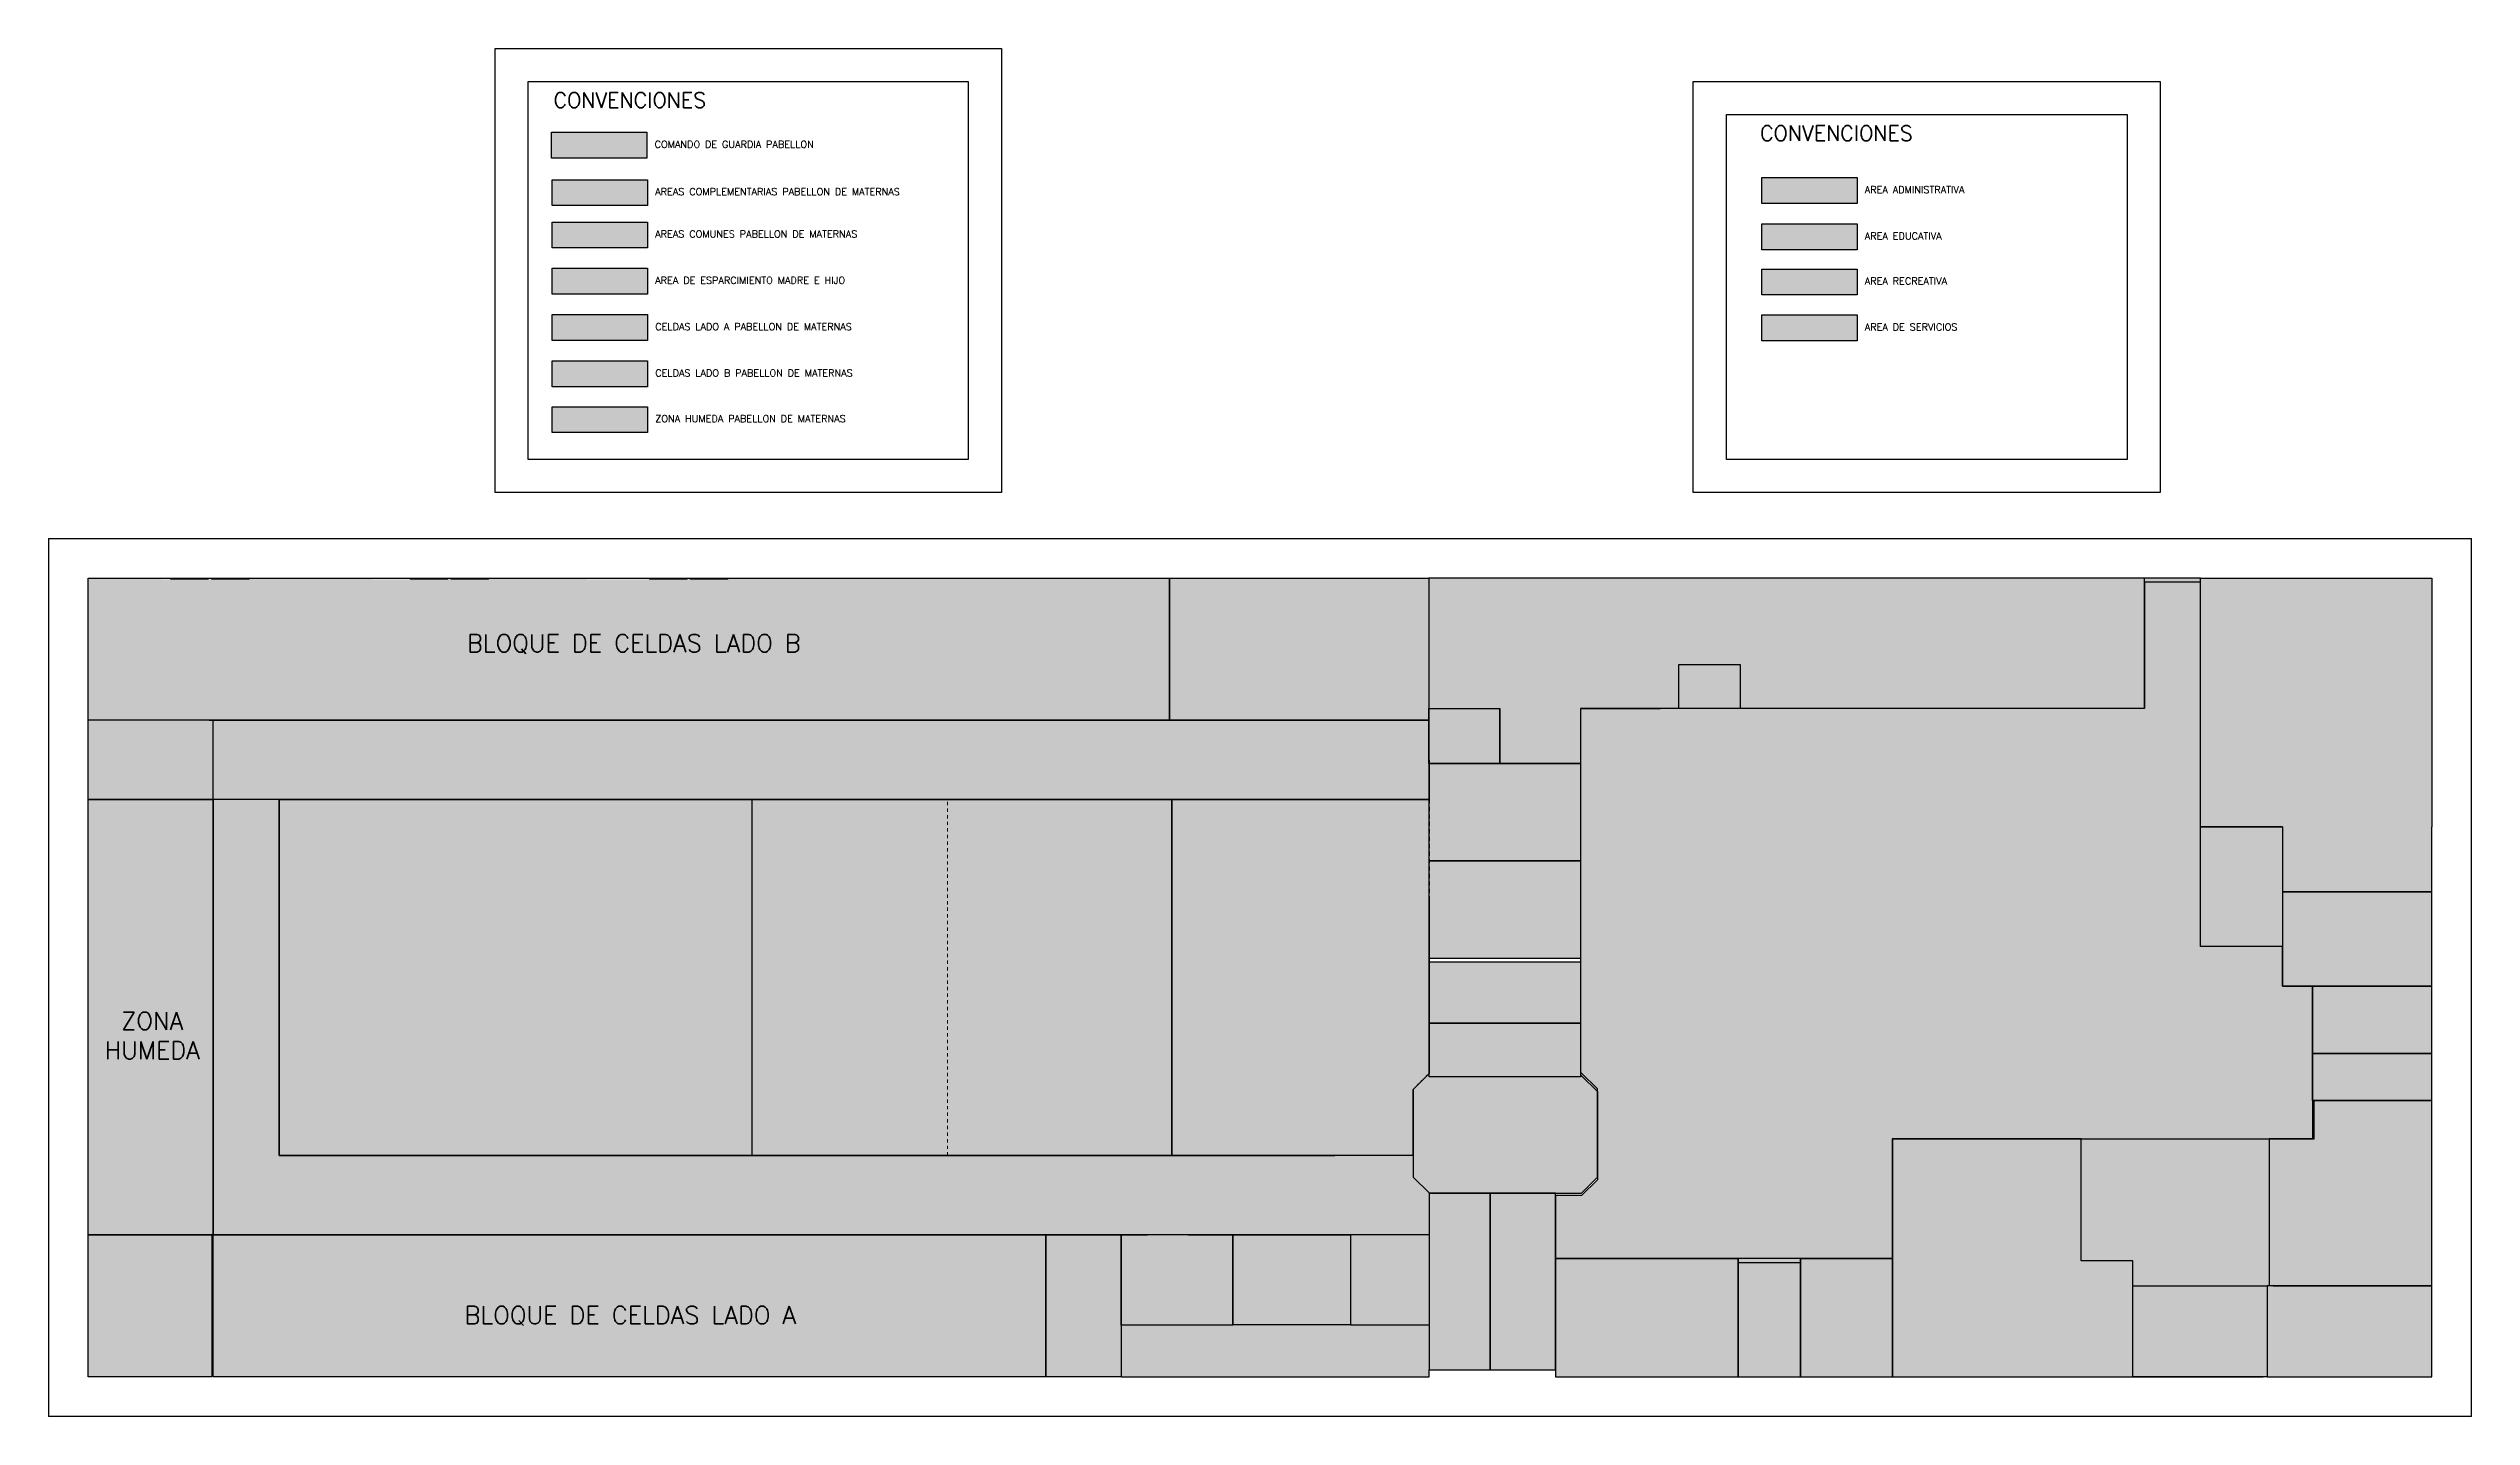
# Model space of a CAD drawing. Header units: metres. Extents: x 167 to 250, y 44 to 219.
# Drawn here: x 174 to 247.2, y 178 to 219.4 of the extents above; entities that cross this region are included whole.
import ezdxf

# ---------------------------------------------------------------- set-up
doc = ezdxf.new("R2010")
doc.units = ezdxf.units.M
doc.linetypes.add('06-PT1-01$0$HIDDEN2', pattern=[0.1875, 0.125, -0.0625])
doc.linetypes.add('HIDDEN', pattern=[9.525, 6.35, -3.175])
for name, color, linetype, lineweight in [('A-PLAN-ACHU1', 105, 'Continuous', 9), ('A-PROY', 6, 'HIDDEN', 9), ('A-PUER', 36, 'Continuous', 13), ('muros', 5, 'Continuous', 25), ('puntea', 253, '06-PT1-01$0$HIDDEN2', 25)]:
    doc.layers.add(name, color=color, linetype=linetype, lineweight=lineweight)
doc.layers.add('A_TEXTO', color=130, linetype='Continuous')
doc.styles.add('CORDENADAS', font='romans.shx', dxfattribs={"height": 1})

# ---------------------------------------------------------------- blocks, each defined once
blk = doc.blocks.new('EREGRE')
at = {"layer": 'muros', "color": 114, "true_color": 0x139b48}
for points in [[(215.241, 176.006), (180.953, 176.007), (180.953, 186.778), (215.72, 186.778)], [(215.241, 176.006), (215.241, 178.009), (215.725, 178.493), (215.72, 186.778)]]:
    blk.add_lwpolyline(points, dxfattribs=at)

msp = doc.modelspace()

# ---------------------------------------------------------------- hatches: boundary and pattern name
at = {"layer": 'A-PLAN-ACHU1', "true_color": 0x991b1e}
h = msp.add_hatch(color=244, dxfattribs=at)
h.dxf.hatch_style = 1
h.paths.add_polyline_path([(192.072, 216.075), (192.072, 216.858), (189.189, 216.858), (189.189, 216.075)])
at = {"layer": 'A-PLAN-ACHU1', "true_color": 0x999b37}
h = msp.add_hatch(color=55, dxfattribs=at)
h.dxf.hatch_style = 1
h.paths.add_polyline_path([(192.092, 214.64), (192.092, 215.422), (189.209, 215.422), (189.209, 214.64)])
at = {"layer": 'A-PLAN-ACHU1'}
h = msp.add_hatch(color=4, dxfattribs=at)
h.dxf.hatch_style = 1
h.paths.add_polyline_path([(228.667, 214.701), (228.667, 215.484), (225.784, 215.484), (225.784, 214.701)])
at = {"layer": 'A-PLAN-ACHU1', "true_color": 0x636466}
h = msp.add_hatch(color=251, dxfattribs=at)
h.dxf.hatch_style = 1
h.paths.add_polyline_path([(192.092, 213.357), (192.092, 214.14), (189.209, 214.14), (189.209, 213.357)])
at = {"layer": 'A-PLAN-ACHU1', "true_color": 0x105689}
h = msp.add_hatch(color=146, dxfattribs=at)
h.dxf.hatch_style = 1
h.paths.add_polyline_path([(228.667, 213.302), (228.667, 214.085), (225.784, 214.085), (225.784, 213.302)])
at = {"layer": 'A-PLAN-ACHU1', "true_color": 0xf27172}
h = msp.add_hatch(color=11, dxfattribs=at)
h.dxf.hatch_style = 1
h.paths.add_polyline_path([(192.092, 211.958), (192.092, 212.741), (189.209, 212.741), (189.209, 211.958)])
at = {"layer": 'A-PLAN-ACHU1', "true_color": 0x7aafdf}
h = msp.add_hatch(color=143, dxfattribs=at)
h.dxf.hatch_style = 1
h.paths.add_polyline_path([(228.667, 211.935), (228.667, 212.718), (225.784, 212.718), (225.784, 211.935)])
at = {"layer": 'A-PLAN-ACHU1', "true_color": 0x136734}
h = msp.add_hatch(color=116, dxfattribs=at)
h.dxf.hatch_style = 1
h.paths.add_polyline_path([(192.092, 210.558), (192.092, 211.34), (189.209, 211.34), (189.209, 210.558)])
at = {"layer": 'A-PLAN-ACHU1', "true_color": 0xe5e878}
h = msp.add_hatch(color=61, dxfattribs=at)
h.dxf.hatch_style = 1
h.paths.add_polyline_path([(228.667, 210.549), (228.667, 211.332), (225.784, 211.332), (225.784, 210.549)])
at = {"layer": 'A-PLAN-ACHU1', "true_color": 0x58ba48}
h = msp.add_hatch(color=85, dxfattribs=at)
h.dxf.hatch_style = 1
h.paths.add_polyline_path([(192.092, 209.157), (192.092, 209.939), (189.209, 209.939), (189.209, 209.157)])
at = {"layer": 'A-PLAN-ACHU1', "true_color": 0xafd9aa}
h = msp.add_hatch(color=9, dxfattribs=at)
h.dxf.hatch_style = 1
h.paths.add_polyline_path([(192.092, 207.771), (192.092, 208.553), (189.209, 208.553), (189.209, 207.771)])
at = {"layer": 'A-PLAN-ACHU1', "true_color": 0x58ba48}
h = msp.add_hatch(color=85, dxfattribs=at)
h.dxf.hatch_style = 1
h.paths.add_polyline_path([(207.873, 203.365), (194.52, 203.365), (194.52, 203.335), (193.38, 203.335), (193.286, 203.336), (193.286, 203.335), (192.146, 203.335), (187.28, 203.344), (187.28, 203.335), (186.14, 203.335), (186.046, 203.336), (186.046, 203.335), (184.906, 203.335), (180.04, 203.35), (180.04, 203.335), (178.9, 203.335), (178.806, 203.336), (178.806, 203.335), (177.666, 203.335), (175.173, 203.365), (175.173, 199.073), (207.873, 199.073)])
at = {"layer": 'A-PLAN-ACHU1', "true_color": 0xf27172}
h = msp.add_hatch(color=11, dxfattribs=at)
h.dxf.hatch_style = 1
h.paths.add_polyline_path([(215.718, 199.073), (215.718, 203.365), (207.873, 203.365), (207.873, 199.073)])
at = {"layer": 'A-PLAN-ACHU1', "true_color": 0x105689}
h = msp.add_hatch(color=146, dxfattribs=at)
h.dxf.hatch_style = 1
h.paths.add_polyline_path([(225.142, 200.75), (225.142, 199.425), (237.356, 199.425), (237.356, 203.365), (233.449, 203.365), (215.718, 203.365), (215.718, 199.425), (217.858, 199.425), (217.858, 197.762), (220.301, 197.762), (220.301, 199.425), (223.262, 199.425), (223.262, 200.75)])
at = {"layer": 'A-PLAN-ACHU1', "true_color": 0x2776bb}
h = msp.add_hatch(color=152, dxfattribs=at)
h.dxf.hatch_style = 1
h.paths.add_polyline_path([(239.048, 203.365), (237.356, 203.365), (237.356, 199.425), (225.142, 199.425), (225.142, 200.75), (223.262, 200.75), (223.262, 199.425), (220.305, 199.425), (220.305, 188.35), (220.81, 187.845), (220.81, 185.173), (220.329, 184.692), (219.547, 184.692), (219.547, 182.791), (225.07, 182.79), (225.07, 182.67), (226.95, 182.67), (226.95, 182.79), (229.74, 182.79), (229.74, 186.412), (242.485, 186.412), (242.485, 187.573), (242.435, 187.573), (242.435, 191.026), (241.528, 191.026), (241.528, 192.226), (239.048, 192.226)])
at = {"layer": 'A-PLAN-ACHU1', "true_color": 0x105689}
h = msp.add_hatch(color=146, dxfattribs=at)
h.dxf.hatch_style = 1
h.paths.add_polyline_path([(241.528, 195.845), (241.528, 193.886), (246.045, 193.886), (246.045, 195.845), (246.045, 203.365), (239.048, 203.365), (239.048, 195.845)])
at = {"layer": 'A-PLAN-ACHU1', "true_color": 0x636466}
h = msp.add_hatch(color=251, dxfattribs=at)
h.dxf.hatch_style = 1
h.paths.add_polyline_path([(207.94, 196.673), (215.72, 196.673), (215.719, 197.762), (215.718, 197.762), (215.718, 199.073), (215.718, 199.073), (215.719, 197.762), (217.858, 197.762), (217.858, 199.425), (215.718, 199.425), (215.718, 197.762), (215.719, 197.762), (215.718, 199.073), (178.955, 199.073), (178.955, 196.673), (180.953, 196.673)])
at = {"layer": 'A-PLAN-ACHU1', "true_color": 0x999b37}
h = msp.add_hatch(color=55, dxfattribs=at)
h.dxf.hatch_style = 1
h.paths.add_polyline_path([(217.858, 197.762), (217.858, 199.425), (215.718, 199.425), (215.718, 198.788), (215.72, 197.762)])
at = {"layer": 'A-PLAN-ACHU1', "true_color": 0x636466}
h = msp.add_hatch(color=251, dxfattribs=at)
h.dxf.hatch_style = 1
h.paths.add_polyline_path([(178.955, 199.073), (178.835, 199.073), (175.173, 199.073), (175.173, 196.673), (178.955, 196.673)])
at = {"layer": 'A-PLAN-ACHU1'}
h = msp.add_hatch(color=4, dxfattribs=at)
h.dxf.hatch_style = 1
h.paths.add_polyline_path([(220.301, 197.762), (217.858, 197.762), (215.721, 197.762), (215.721, 194.82), (215.721, 194.82), (215.72, 196.673), (215.719, 196.673), (215.72, 194.82), (215.721, 194.82), (215.721, 196.673), (215.72, 196.673), (215.721, 194.82), (220.301, 194.82)])
at = {"layer": 'A-PLAN-ACHU1', "true_color": 0xafd9aa}
h = msp.add_hatch(color=9, dxfattribs=at)
h.dxf.hatch_style = 1
h.paths.add_polyline_path([(175.173, 183.502), (178.955, 183.502), (178.955, 196.673), (175.173, 196.673)])
at = {"layer": 'A-PLAN-ACHU1', "true_color": 0x636466}
h = msp.add_hatch(color=251, dxfattribs=at)
h.dxf.hatch_style = 1
h.paths.add_polyline_path([(180.953, 196.673), (178.955, 196.673), (178.955, 183.502), (215.721, 183.502), (215.721, 184.775), (215.241, 185.254), (215.241, 185.902), (180.953, 185.903)])
h = msp.add_hatch(color=251, dxfattribs=at)
h.dxf.hatch_style = 1
h.paths.add_polyline_path([(180.953, 196.673), (180.953, 185.903), (195.243, 185.903), (195.243, 196.673)])
h = msp.add_hatch(color=251, dxfattribs=at)
h.dxf.hatch_style = 1
h.paths.add_polyline_path([(201.161, 196.673), (195.243, 196.673), (195.243, 185.903), (201.161, 185.903)])
h = msp.add_hatch(color=251, dxfattribs=at)
h.dxf.hatch_style = 1
h.paths.add_polyline_path([(207.94, 196.673), (201.161, 196.673), (201.161, 185.903), (207.94, 185.903)])
h = msp.add_hatch(color=251, dxfattribs=at)
h.dxf.hatch_style = 1
h.paths.add_polyline_path([(215.721, 194.82), (215.72, 196.673), (207.94, 196.673), (207.94, 185.903), (212.868, 185.903), (215.241, 185.902), (215.241, 187.905), (215.725, 188.389), (215.723, 191.757), (215.721, 191.757)])
at = {"layer": 'A-PLAN-ACHU1', "true_color": 0xe5e878}
h = msp.add_hatch(color=61, dxfattribs=at)
h.dxf.hatch_style = 1
h.paths.add_polyline_path([(239.048, 192.226), (241.528, 192.226), (241.528, 195.845), (239.048, 195.845)])
at = {"layer": 'A-PLAN-ACHU1', "true_color": 0x2776bb}
h = msp.add_hatch(color=152, dxfattribs=at)
h.dxf.hatch_style = 1
h.paths.add_polyline_path([(220.301, 191.877), (220.301, 194.82), (215.721, 194.82), (215.723, 191.877)])
at = {"layer": 'A-PLAN-ACHU1'}
h = msp.add_hatch(color=4, dxfattribs=at)
h.dxf.hatch_style = 1
h.paths.add_polyline_path([(215.721, 194.82), (215.723, 191.877), (220.301, 191.877), (220.301, 194.82)])
h = msp.add_hatch(color=4, dxfattribs=at)
h.dxf.hatch_style = 1
h.paths.add_polyline_path([(246.045, 191.026), (246.045, 193.886), (241.528, 193.886), (241.528, 192.226), (241.528, 191.026)])
at = {"layer": 'A-PLAN-ACHU1', "true_color": 0xe5e878}
h = msp.add_hatch(color=61, dxfattribs=at)
h.dxf.hatch_style = 1
h.paths.add_polyline_path([(220.301, 191.757), (215.725, 191.757), (215.725, 189.906), (220.301, 189.906)])
h = msp.add_hatch(color=61, dxfattribs=at)
h.dxf.hatch_style = 1
h.paths.add_polyline_path([(246.045, 188.993), (246.045, 191.026), (242.435, 191.026), (242.435, 188.993)])
at = {"layer": 'A-PLAN-ACHU1', "true_color": 0x991b1e}
h = msp.add_hatch(color=244, dxfattribs=at)
h.dxf.hatch_style = 1
h.paths.add_polyline_path([(220.305, 188.284), (220.305, 189.906), (215.725, 189.906), (215.725, 188.284)])
h = msp.add_hatch(color=244, dxfattribs=at)
h.dxf.hatch_style = 1
h.paths.add_polyline_path([(220.81, 187.919), (220.325, 188.404), (220.305, 188.404), (220.305, 188.284), (215.725, 188.284), (215.725, 188.389), (215.241, 187.905), (215.241, 185.903), (215.241, 185.254), (215.73, 184.766), (220.329, 184.766), (220.81, 185.247)])
at = {"layer": 'A-PLAN-ACHU1', "true_color": 0xe5e878}
h = msp.add_hatch(color=61, dxfattribs=at)
h.dxf.hatch_style = 1
h.paths.add_polyline_path([(246.045, 188.993), (242.435, 188.993), (242.435, 188.615), (242.435, 187.573), (246.045, 187.573)])
h = msp.add_hatch(color=61, dxfattribs=at)
h.dxf.hatch_style = 1
h.paths.add_polyline_path([(246.045, 187.573), (242.435, 187.573), (242.435, 186.412), (241.123, 186.412), (241.123, 181.962), (246.045, 181.962)])
at = {"layer": 'A-PLAN-ACHU1'}
h = msp.add_hatch(color=4, dxfattribs=at)
h.dxf.hatch_style = 1
h.paths.add_polyline_path([(236.999, 182.72), (235.439, 182.72), (235.439, 186.412), (229.74, 186.417), (229.74, 179.215), (236.999, 179.21)])
at = {"layer": 'A-PLAN-ACHU1', "true_color": 0x105689}
h = msp.add_hatch(color=146, dxfattribs=at)
h.dxf.hatch_style = 1
h.paths.add_polyline_path([(241.123, 186.412), (235.439, 186.412), (235.439, 182.72), (236.999, 182.72), (236.999, 181.962), (241.123, 181.962)])
at = {"layer": 'A-PLAN-ACHU1', "true_color": 0x991b1e}
h = msp.add_hatch(color=244, dxfattribs=at)
h.dxf.hatch_style = 1
h.paths.add_polyline_path([(217.571, 184.766), (215.721, 184.766), (215.721, 180.89), (215.721, 179.426), (217.571, 179.426)])
h = msp.add_hatch(color=244, dxfattribs=at)
h.dxf.hatch_style = 1
h.paths.add_polyline_path([(219.541, 184.766), (217.571, 184.766), (217.571, 179.426), (219.541, 179.426)])
at = {"layer": 'A-PLAN-ACHU1', "true_color": 0x999b37}
h = msp.add_hatch(color=55, dxfattribs=at)
h.dxf.hatch_style = 1
h.paths.add_polyline_path([(178.913, 183.502), (175.173, 183.501), (175.173, 179.21), (178.913, 179.21), (178.913, 180.142)])
at = {"layer": 'A-PLAN-ACHU1', "true_color": 0x136734}
h = msp.add_hatch(color=116, dxfattribs=at)
h.dxf.hatch_style = 1
h.paths.add_polyline_path([(178.955, 183.502), (178.955, 179.21), (204.133, 179.21), (204.133, 183.502)])
at = {"layer": 'A-PLAN-ACHU1', "true_color": 0xf27172}
h = msp.add_hatch(color=11, dxfattribs=at)
h.dxf.hatch_style = 1
h.paths.add_polyline_path([(206.413, 183.502), (204.133, 183.502), (204.133, 179.21), (206.41, 179.21), (206.413, 179.953)])
at = {"layer": 'A-PLAN-ACHU1', "true_color": 0x999b37}
h = msp.add_hatch(color=55, dxfattribs=at)
h.dxf.hatch_style = 1
h.paths.add_polyline_path([(209.783, 180.779), (209.783, 183.502), (208.434, 183.502), (206.413, 183.502), (206.413, 180.779)])
h = msp.add_hatch(color=55, dxfattribs=at)
h.dxf.hatch_style = 1
h.paths.add_polyline_path([(213.347, 183.502), (209.783, 183.5), (209.783, 180.78), (213.347, 180.782)])
at = {"layer": 'A-PLAN-ACHU1', "true_color": 0xf27172}
h = msp.add_hatch(color=11, dxfattribs=at)
h.dxf.hatch_style = 1
h.paths.add_polyline_path([(213.347, 180.782), (215.721, 180.782), (215.721, 180.89), (215.721, 183.502), (213.347, 183.502)])
at = {"layer": 'A-PLAN-ACHU1'}
h = msp.add_hatch(color=4, dxfattribs=at)
h.dxf.hatch_style = 1
h.paths.add_polyline_path([(225.07, 182.79), (219.541, 182.791), (219.541, 179.21), (225.07, 179.209)])
at = {"layer": 'A-PLAN-ACHU1', "true_color": 0x105689}
h = msp.add_hatch(color=146, dxfattribs=at)
h.dxf.hatch_style = 1
h.paths.add_polyline_path([(226.95, 182.79), (225.07, 182.79), (225.07, 179.21), (226.95, 179.215)])
at = {"layer": 'A-PLAN-ACHU1'}
h = msp.add_hatch(color=4, dxfattribs=at)
h.dxf.hatch_style = 1
h.paths.add_polyline_path([(226.95, 179.215), (229.74, 179.215), (229.74, 182.79), (226.95, 182.79)])
at = {"layer": 'A-PLAN-ACHU1', "true_color": 0xe5e878}
h = msp.add_hatch(color=61, dxfattribs=at)
h.dxf.hatch_style = 1
h.paths.add_polyline_path([(241.065, 179.21), (241.065, 181.962), (236.999, 181.962), (236.999, 179.21)])
h = msp.add_hatch(color=61, dxfattribs=at)
h.dxf.hatch_style = 1
h.paths.add_polyline_path([(246.045, 181.962), (241.123, 181.962), (241.065, 181.962), (241.065, 179.21), (246.045, 179.21)])
at = {"layer": 'A-PLAN-ACHU1', "true_color": 0x999b37}
h = msp.add_hatch(color=55, dxfattribs=at)
h.dxf.hatch_style = 1
h.paths.add_polyline_path([(215.721, 180.782), (213.347, 180.782), (209.783, 180.78), (209.783, 180.779), (206.413, 180.779), (206.413, 179.21), (215.721, 179.21), (215.721, 179.426)])

# ---------------------------------------------------------------- linework, layer by layer
at = {"color": 6}
msp.add_lwpolyline([(208.434, 183.502), (209.783, 183.502), (209.783, 180.779), (206.413, 180.779), (206.413, 183.502), (207.212, 183.502)], dxfattribs=at)
msp.add_lwpolyline([(209.783, 180.78), (209.783, 183.5), (213.347, 183.502), (213.347, 180.782)], close=True, dxfattribs=at)
at = {"color": 1, "true_color": 0xff0f0f}
msp.add_lwpolyline([(236.999, 181.962), (241.065, 181.962), (241.065, 179.21), (236.999, 179.21)], close=True, dxfattribs=at)
at = {"layer": 'A-PROY', "color": 3, "ltscale": 0.01}
msp.add_lwpolyline([(201.161, 185.903), (201.161, 196.673), (207.94, 196.673), (207.94, 185.903)], close=True, dxfattribs=at)
msp.add_lwpolyline([(241.123, 181.962), (241.123, 186.412), (235.439, 186.412), (235.439, 182.72), (236.999, 182.72), (236.999, 181.962), (241.123, 181.962)], dxfattribs=at)
at = {"layer": 'A-PUER', "linetype": 'Continuous', "lineweight": 0}
for points in [[(178.806, 203.365), (177.666, 203.365), (177.666, 203.335), (178.806, 203.335)], [(178.9, 203.365), (180.04, 203.365), (180.04, 203.335), (178.9, 203.335)], [(186.046, 203.365), (184.906, 203.365), (184.906, 203.335), (186.046, 203.335)], [(186.14, 203.365), (187.28, 203.365), (187.28, 203.335), (186.14, 203.335)], [(193.286, 203.365), (192.146, 203.365), (192.146, 203.335), (193.286, 203.335)], [(193.38, 203.365), (194.52, 203.365), (194.52, 203.335), (193.38, 203.335)]]:
    msp.add_lwpolyline(points, close=True, dxfattribs=at)
at = {"layer": 'muros', "color": 114, "true_color": 0x139b48}
for p, q in [((173.973, 204.565), (247.245, 204.565)), ((173.973, 204.565), (173.973, 178.01)), ((247.245, 178.01), (247.245, 204.565)), ((175.173, 188.16), (175.173, 203.365)), ((237.356, 199.425), (237.356, 203.365)), ((239.048, 195.845), (239.048, 203.365)), ((239.048, 203.365), (246.045, 203.365)), ((246.045, 203.365), (246.045, 195.845)), ((178.835, 199.073), (178.955, 199.073)), ((180.953, 196.673), (175.173, 196.673)), ((241.528, 195.845), (239.048, 195.845)), ((220.325, 188.404), (220.305, 188.404)), ((220.325, 188.404), (220.81, 187.919)), ((217.256, 188.284), (215.775, 188.284)), ((220.276, 188.284), (218.846, 188.284)), ((175.173, 183.501), (175.173, 187.102)), ((213.347, 180.782), (215.721, 180.782)), ((206.413, 179.953), (206.41, 179.21)), ((206.416, 179.21), (215.721, 179.21)), ((215.721, 179.21), (215.721, 179.426)), ((236.999, 179.21), (240.945, 179.208)), ((247.245, 178.01), (173.973, 178.01))]:
    msp.add_line(p, q, dxfattribs=at)
for points in [[(202.788, 205.957), (187.481, 205.957), (187.481, 219.391), (202.788, 219.391)], [(201.788, 206.957), (188.481, 206.957), (188.481, 218.391), (201.788, 218.391)], [(237.833, 205.957), (223.712, 205.957), (223.712, 218.391), (237.833, 218.391)], [(236.833, 206.957), (224.712, 206.957), (224.712, 217.391), (236.833, 217.391)], [(189.189, 216.858), (192.072, 216.858), (192.072, 216.075), (189.189, 216.075)], [(189.209, 215.422), (192.092, 215.422), (192.092, 214.64), (189.209, 214.64)], [(225.784, 215.484), (228.667, 215.484), (228.667, 214.701), (225.784, 214.701)], [(189.209, 214.14), (192.092, 214.14), (192.092, 213.357), (189.209, 213.357)], [(225.784, 214.085), (228.667, 214.085), (228.667, 213.302), (225.784, 213.302)], [(189.209, 212.741), (192.092, 212.741), (192.092, 211.958), (189.209, 211.958)], [(225.784, 212.718), (228.667, 212.718), (228.667, 211.935), (225.784, 211.935)], [(189.209, 211.34), (192.092, 211.34), (192.092, 210.558), (189.209, 210.558)], [(225.784, 211.332), (228.667, 211.332), (228.667, 210.549), (225.784, 210.549)], [(189.209, 209.939), (192.092, 209.939), (192.092, 209.157), (189.209, 209.157)], [(189.209, 208.553), (192.092, 208.553), (192.092, 207.771), (189.209, 207.771)], [(175.173, 203.365), (207.873, 203.365), (207.873, 199.073), (175.173, 199.073)], [(207.873, 199.073), (207.873, 203.365), (215.718, 203.365), (215.718, 199.073)], [(215.718, 199.425), (217.858, 199.425), (217.858, 197.762), (215.718, 197.762)], [(215.721, 197.762), (220.301, 197.762), (220.301, 194.82), (215.721, 194.82)], [(178.955, 183.502), (175.173, 183.502), (175.173, 196.673), (178.955, 196.673)], [(207.94, 196.673), (180.953, 196.673), (180.953, 185.903), (207.94, 185.903)], [(239.048, 195.845), (241.528, 195.845), (241.528, 192.226), (239.048, 192.226)], [(215.721, 194.82), (220.301, 194.82), (220.301, 191.757), (215.721, 191.757)], [(241.528, 193.886), (241.528, 191.026), (246.045, 191.026), (246.045, 193.886)], [(215.725, 191.877), (220.301, 191.877), (220.301, 189.906), (215.725, 189.906)], [(242.435, 188.993), (246.045, 188.993), (246.045, 191.026), (242.435, 191.026)], [(215.725, 189.906), (220.305, 189.906), (220.305, 188.284), (215.725, 188.284)], [(236.999, 179.21), (236.999, 182.72), (235.439, 182.72), (235.439, 186.412), (229.74, 186.417), (229.74, 179.215)], [(175.173, 183.501), (178.913, 183.502), (178.913, 179.21), (175.173, 179.21)], [(204.133, 179.21), (178.955, 179.21), (178.955, 183.502), (204.133, 183.502)], [(204.133, 183.502), (206.413, 183.502), (206.413, 179.21), (204.133, 179.21)], [(219.541, 179.21), (225.07, 179.209), (225.07, 182.79), (219.541, 182.791)], [(226.95, 179.215), (226.95, 182.79), (225.07, 182.79), (225.07, 179.21)], [(229.74, 179.215), (229.74, 182.79), (226.95, 182.79), (226.95, 179.215)], [(241.065, 179.21), (246.045, 179.208), (246.045, 181.962), (241.065, 181.962)], [(241.065, 179.21), (246.045, 179.21), (246.045, 181.962), (241.065, 181.962)]]:
    msp.add_lwpolyline(points, close=True, dxfattribs=at)
for points in [[(239.048, 203.365), (215.718, 203.365), (215.718, 199.425), (217.858, 199.425)], [(219.547, 182.791), (225.07, 182.79), (225.07, 182.67), (226.95, 182.67), (226.95, 182.79), (229.74, 182.79), (229.74, 186.412), (242.485, 186.412), (242.485, 187.573), (242.435, 187.573), (242.435, 191.026), (241.528, 191.026), (241.528, 192.226), (239.048, 192.226), (239.048, 203.245), (237.356, 203.245), (237.356, 199.425), (225.142, 199.425), (225.142, 200.75), (223.262, 200.75), (223.262, 199.425), (220.305, 199.425), (220.305, 188.33), (220.325, 188.33), (220.81, 187.845), (220.81, 185.173), (220.329, 184.692), (219.547, 184.692), (219.547, 182.791)], [(220.301, 199.425), (220.301, 197.762), (217.858, 197.762), (217.858, 199.425)], [(220.301, 199.425), (222.715, 199.425)], [(237.356, 199.425), (222.595, 199.425)], [(241.528, 195.845), (241.528, 193.886), (246.045, 193.886), (246.045, 195.845)], [(215.725, 188.389), (215.241, 187.905), (215.241, 185.254), (215.73, 184.766), (220.329, 184.766), (220.81, 185.247), (220.81, 187.919)], [(242.435, 188.615), (242.435, 187.573), (246.045, 187.573), (246.045, 188.993), (242.435, 188.993), (242.435, 188.615)], [(241.245, 181.962), (246.045, 181.962), (246.045, 187.573), (242.435, 187.573), (242.435, 186.412), (241.123, 186.412), (241.123, 181.962)]]:
    msp.add_lwpolyline(points, dxfattribs=at)
at = {"layer": 'muros', "color": 242, "true_color": 0xcd2027}
msp.add_lwpolyline([(215.241, 185.902), (215.241, 185.254), (215.721, 184.775), (215.721, 183.502), (178.955, 183.502), (178.955, 199.073), (215.718, 199.073), (215.72, 196.673), (201.227, 196.673), (201.227, 196.673), (180.953, 196.673), (180.953, 185.903), (201.227, 185.903), (201.227, 185.903), (212.868, 185.903)], dxfattribs=at)
at = {"layer": 'muros', "color": 217, "true_color": 0x93278f}
msp.add_lwpolyline([(215.725, 188.389), (215.241, 187.905), (215.241, 185.254), (215.721, 184.775), (215.721, 183.502), (178.955, 183.502), (178.955, 199.073), (215.718, 199.073)], close=True, dxfattribs=at)
at = {"layer": 'muros', "color": 2, "true_color": 0xf1eb1f}
msp.add_lwpolyline([(207.94, 196.673), (207.94, 185.903), (180.953, 185.903), (180.953, 196.673)], close=True, dxfattribs=at)
at = {"layer": 'muros', "color": 240, "true_color": 0xed1f24}
msp.add_lwpolyline([(195.243, 185.903), (180.953, 185.903), (180.953, 196.673), (195.243, 196.673)], close=True, dxfattribs=at)
at = {"layer": 'muros', "color": 2}
msp.add_lwpolyline([(215.721, 180.89), (215.721, 179.426), (217.571, 179.426), (217.571, 184.766), (215.721, 184.766), (215.721, 180.89)], dxfattribs=at)
msp.add_lwpolyline([(217.571, 184.766), (217.571, 179.426), (219.541, 179.426), (219.541, 184.766)], close=True, dxfattribs=at)
at = {"layer": 'puntea'}
msp.add_lwpolyline([(207.94, 196.673), (215.72, 196.673), (215.725, 188.389), (215.241, 187.905), (215.241, 185.902), (207.94, 185.903)], close=True, dxfattribs=at)

# ---------------------------------------------------------------- block references
at = {"layer": 'muros', "color": 114, "true_color": 0x139b48}
msp.add_blockref('EREGRE', (0, 9.896), dxfattribs=at)

# ---------------------------------------------------------------- texts
at = {"layer": 'A_TEXTO', "attachment_point": 1, "style": 'CORDENADAS'}
for s, width, gutter_width, insert, char_height in [('\\pxt8;CONVENCIONES', 18.04759, 22.831, (189.244, 218.056), 0.45661), ('\\pxt8;CONVENCIONES', 18.04759, 22.831, (225.731, 217.056), 0.45661), ('\\pxt8;COMANDO DE GUARDIA PABELLON', 8.47328, 10.719, (192.302, 216.601), 0.21438), ('\\pxt8;AREAS COMPLEMENTARIAS PABELLON DE MATERNAS', 8.47328, 10.719, (192.322, 215.165), 0.21438), ('\\pxt8;AREA ADMINISTRATIVA', 8.47328, 10.719, (228.897, 215.227), 0.21438), ('\\pxt8;AREAS COMUNES PABELLON DE MATERNAS', 8.47328, 10.719, (192.322, 213.883), 0.21438), ('\\pxt8;AREA EDUCATIVA', 8.47328, 10.719, (228.897, 213.828), 0.21438), ('\\pxt8;AREA DE ESPARCIMIENTO MADRE E HIJO', 8.47328, 10.719, (192.322, 212.484), 0.21438), ('\\pxt8;AREA RECREATIVA', 8.47328, 10.719, (228.897, 212.461), 0.21438), ('\\pxt8;CELDAS LADO A PABELLON DE MATERNAS', 8.47328, 10.719, (192.322, 211.084), 0.21438), ('\\pxt8;AREA DE SERVICIOS', 8.47328, 10.719, (228.897, 211.075), 0.21438), ('\\pxt8;CELDAS LADO B PABELLON DE MATERNAS', 8.47328, 10.719, (192.322, 209.683), 0.21438), ('\\pxt8;ZONA HUMEDA PABELLON DE MATERNAS', 8.47328, 10.719, (192.322, 208.297), 0.21438), ('BLOQUE DE CELDAS LADO B', 13.4701, 26.641, (186.629, 201.667), 0.53283), ('BLOQUE DE CELDAS LADO A', 13.4701, 26.641, (186.557, 181.344), 0.53283)]:
    msp.add_mtext_dynamic_manual_height_columns(s, width=width, gutter_width=gutter_width, heights=[0], dxfattribs=dict(at, insert=insert, char_height=char_height))
at = {"layer": 'A_TEXTO', "color": 8, "insert": (175.455, 190.244), "char_height": 0.53283, "attachment_point": 1, "style": 'CORDENADAS'}
msp.add_mtext_dynamic_manual_height_columns('\\pxqc;ZONA \\PHUMEDA', width=3.31283, gutter_width=26.641, heights=[0], dxfattribs=at)

doc.saveas('drawing.dxf')
